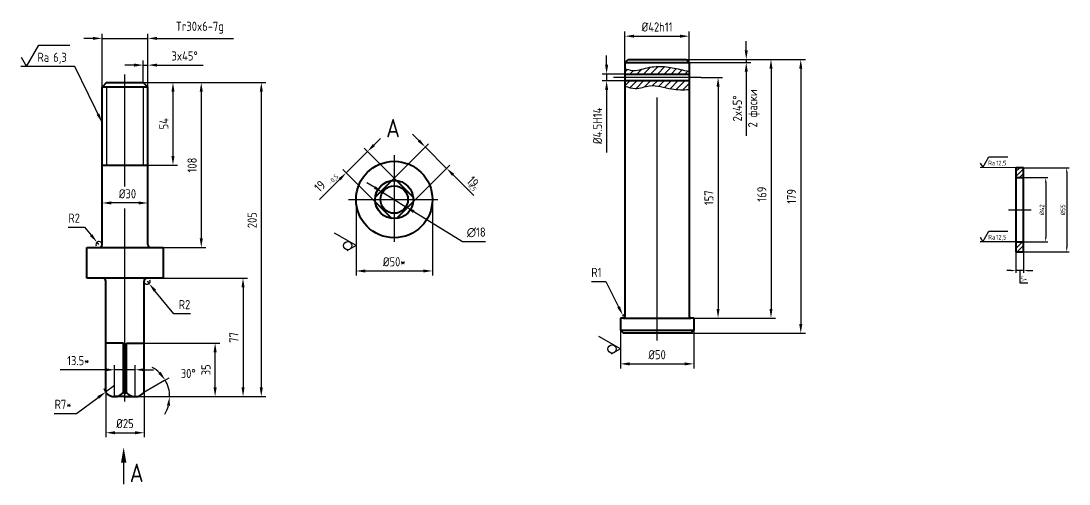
# Model space of a CAD drawing. Header units: millimetres. Extents: x 7762 to 33329, y -3692 to 24298.
# Drawn here: x 10739 to 11425, y -3609 to -3306 of the extents above; entities that cross this region are included whole.
import ezdxf
from ezdxf.enums import TextEntityAlignment as Align

# ---------------------------------------------------------------- set-up
doc = ezdxf.new("R2010")
doc.units = ezdxf.units.MM
doc.linetypes.add('CENTER', pattern=[50.8, 31.75, -6.35, 6.35, -6.35])
for name, color, linetype in [('Bord', 1, 'Continuous'), ('Cen', 5, 'CENTER'), ('Dim', 7, 'Continuous'), ('Hatch', 250, 'Continuous'), ('Text', 3, 'Continuous'), ('Textb', 6, 'Continuous')]:
    doc.layers.add(name, color=color, linetype=linetype)
doc.layers.add('Cont', color=6, linetype='Continuous', lineweight=40)
doc.styles.add('Style1', font='romans.shx', dxfattribs={"width": 0.8})
doc.dimstyles.new('LIN', dxfattribs={"dimtxt": 3, "dimasz": 3, "dimexe": 1.5, "dimexo": 0, "dimgap": 1, "dimtad": 1, "dimtoh": 1, "dimdec": 0, "dimzin": 12, "dimdsep": 46, "dimtxsty": 'Style1', "dimcen": 0, "dimclrt": 3, "dimadec": 0, "dimazin": 0, "dimtfac": 1, "dimtdec": 0, "dimtmove": 1, "dimatfit": 3, "dimfxl": 1, "dimtolj": 1, "dimtzin": 12, "dimarcsym": 0})
doc.dimstyles.new('LIN_2', dxfattribs={"dimscale": 2, "dimtxt": 3, "dimasz": 3, "dimexe": 1.5, "dimexo": 0, "dimgap": 1.5, "dimtad": 1, "dimzin": 13, "dimdsep": 46, "dimtxsty": 'Style1', "dimcen": 0, "dimclrt": 3, "dimadec": 0, "dimazin": 0, "dimtfac": 1, "dimtmove": 0, "dimatfit": 0, "dimfxl": 1, "dimtolj": 1, "dimtzin": 13, "dimarcsym": 0})
doc.dimstyles.new('Rad_2', dxfattribs={"dimscale": 2, "dimtxt": 3, "dimasz": 3, "dimexe": 1.25, "dimexo": 0, "dimgap": 1.5, "dimtad": 1, "dimtoh": 1, "dimtxsty": 'Style1', "dimcen": 2.5, "dimclrt": 3, "dimadec": 0, "dimazin": 0, "dimtfac": 1, "dimtmove": 0, "dimatfit": 3, "dimfxl": 1, "dimarcsym": 0})
pattern_1 = [(45, (9944.528, -3726.2457), (-2.245064, 2.245064), [])]

# ---------------------------------------------------------------- blocks, each defined once
blk = doc.blocks.new('razrez17')
at = {"layer": 'Text'}
blk.add_lwpolyline([(0, 0, 0, 1.76, 0), (0, -5, 1.76, 1.76, 0)], format="xyseb", dxfattribs=at)
blk.add_lwpolyline([(0, -12), (0, -5)], dxfattribs=at)
at = {"layer": 'Textb', "style": 'Style1', "width": 0.8}
blk.add_attdef('A', (2, -11.34), '', height=6, dxfattribs=at)
blk = doc.blocks.new('ZNAK19')
at = {"layer": 'Text', "style": 'Style1', "width": 0.8}
blk.add_attdef('1', (4.28, -0.84), '', height=3, dxfattribs=at)
at = {"layer": 'Textb', "style": 'Style1', "width": 0.8}
blk.add_attdef('А', text='', height=6, dxfattribs=at).set_placement((4.2, 0.54), align=Align.RIGHT)
blk = doc.blocks.new('sherISO_09')
at = {"layer": 'Text'}
for q in [(4.04, 7), (-1.73, 3)]:
    blk.add_line((0, 0), q, dxfattribs=at)
blk.add_circle((0, 2.71), 1.35, dxfattribs=at)
blk = doc.blocks.new('*D217')
at = {"layer": 'Defpoints', "color": 0, "transparency": 16777216}
for p in [(11004.03, -3388.95), (10982.13, -3410.84), (10996.05, -3424.76)]:
    blk.add_point(p, dxfattribs=at)
at = {"layer": 'Dim', "color": 0, "lineweight": -2, "transparency": 16777216}
for p, q in [((10999.79, -3384.71), (10995.54, -3380.46)), ((10982.13, -3410.84), (11006.15, -3386.83)), ((11004.03, -3388.95), (11017.94, -3402.86)), ((10996.05, -3424.76), (11020.06, -3400.74)), ((11022.19, -3407.11), (11035.52, -3420.44))]:
    blk.add_line(p, q, dxfattribs=at)
at = {"layer": 'Dim', "color": 0, "transparency": 16777216}
for points in [[(11000.49, -3384), (10999.08, -3385.41), (11004.03, -3388.95)], [(11022.89, -3406.4), (11021.48, -3407.81), (11017.94, -3402.86)]]:
    blk.add_solid(points, dxfattribs=at)
at = {"layer": 'Dim', "color": 3, "transparency": 16777216, "insert": (11035.22, -3411.65), "char_height": 6, "attachment_point": 5, "rotation": 315, "style": 'Style1'}
blk.add_mtext('\\A1;19', dxfattribs=at)
blk = doc.blocks.new('*D218')
at = {"layer": 'Defpoints', "color": 0, "transparency": 16777216}
for p in [(10952.22, -3405.74), (10985.15, -3410.84), (10971.23, -3424.76)]:
    blk.add_point(p, dxfattribs=at)
at = {"layer": 'Dim', "color": 0, "lineweight": -2, "transparency": 16777216}
for p, q in [((10970.37, -3387.59), (10974.62, -3383.34)), ((10966.13, -3391.83), (10952.22, -3405.74)), ((10985.15, -3410.84), (10964.01, -3389.71)), ((10971.23, -3424.76), (10950.1, -3403.62)), ((10947.97, -3409.99), (10934.64, -3423.32))]:
    blk.add_line(p, q, dxfattribs=at)
at = {"layer": 'Dim', "color": 0, "transparency": 16777216}
for points in [[(10969.67, -3386.88), (10971.08, -3388.29), (10966.13, -3391.83)], [(10947.27, -3409.28), (10948.68, -3410.69), (10952.22, -3405.74)]]:
    blk.add_solid(points, dxfattribs=at)
at = {"layer": 'Dim', "color": 3, "transparency": 16777216, "insert": (10934.94, -3414.53), "char_height": 6, "attachment_point": 5, "rotation": 45, "style": 'Style1'}
blk.add_mtext('\\A1;19', dxfattribs=at)
blk = doc.blocks.new('*D219')
at = {"layer": 'Defpoints', "color": 0, "transparency": 16777216}
for p in [(10958.64, -3423.25), (11008.64, -3423.25), (11008.64, -3469.97)]:
    blk.add_point(p, dxfattribs=at)
at = {"layer": 'Dim', "color": 0, "lineweight": -2, "transparency": 16777216}
for p, q in [((10958.64, -3423.25), (10958.64, -3472.97)), ((11008.64, -3423.25), (11008.64, -3472.97)), ((10964.64, -3469.97), (11002.64, -3469.97))]:
    blk.add_line(p, q, dxfattribs=at)
at = {"layer": 'Dim', "color": 0, "transparency": 16777216}
for points in [[(10964.64, -3468.97), (10964.64, -3470.97), (10958.64, -3469.97)], [(11002.64, -3468.97), (11002.64, -3470.97), (11008.64, -3469.97)]]:
    blk.add_solid(points, dxfattribs=at)
at = {"layer": 'Dim', "color": 3, "transparency": 16777216, "insert": (10983.64, -3463.97), "char_height": 6, "attachment_point": 5, "style": 'Style1'}
blk.add_mtext('\\A1;%%C50*', dxfattribs=at)
blk = doc.blocks.new('*D220')
at = {"layer": 'Defpoints', "color": 0, "transparency": 16777216}
for p in [(10975.98, -3418.53), (10991.3, -3427.98)]:
    blk.add_point(p, dxfattribs=at)
at = {"layer": 'Dim', "color": 0, "lineweight": -2, "transparency": 16777216}
for p, q in [((10970.87, -3415.38), (10965.77, -3412.23)), ((10975.98, -3418.53), (10991.3, -3427.98)), ((10996.41, -3431.12), (11028.23, -3450.75)), ((11028.23, -3450.75), (11043.35, -3450.75))]:
    blk.add_line(p, q, dxfattribs=at)
at = {"layer": 'Dim', "color": 0, "transparency": 16777216}
for points in [[(10971.4, -3414.53), (10970.35, -3416.23), (10975.98, -3418.53)], [(10996.93, -3430.27), (10995.88, -3431.98), (10991.3, -3427.98)]]:
    blk.add_solid(points, dxfattribs=at)
at = {"layer": 'Dim', "color": 3, "transparency": 16777216, "insert": (11037.29, -3444.75), "char_height": 6, "attachment_point": 5, "style": 'Style1'}
blk.add_mtext('∅18', dxfattribs=at)
blk = doc.blocks.new('*D203')
at = {"layer": 'Defpoints', "color": 0, "transparency": 16777216}
for p in [(10819.46, -3335.34), (10819.46, -3346.7), (10822.46, -3349.86)]:
    blk.add_point(p, dxfattribs=at)
at = {"layer": 'Dim', "color": 0, "lineweight": -2, "transparency": 16777216}
for p, q in [((10819.46, -3346.7), (10819.46, -3332.34)), ((10822.46, -3349.86), (10822.46, -3332.34)), ((10813.46, -3335.34), (10807.46, -3335.34)), ((10819.46, -3335.34), (10822.46, -3335.34)), ((10828.46, -3335.34), (10858.52, -3335.34))]:
    blk.add_line(p, q, dxfattribs=at)
at = {"layer": 'Dim', "color": 0, "transparency": 16777216}
for points in [[(10813.46, -3334.34), (10813.46, -3336.34), (10819.46, -3335.34)], [(10828.46, -3334.34), (10828.46, -3336.34), (10822.46, -3335.34)]]:
    blk.add_solid(points, dxfattribs=at)
at = {"layer": 'Dim', "color": 3, "transparency": 16777216, "insert": (10846.49, -3329.34), "char_height": 6, "attachment_point": 5, "style": 'Style1'}
blk.add_mtext('\\A1;3x45%%D', dxfattribs=at)
blk = doc.blocks.new('*D204')
at = {"layer": 'Defpoints', "color": 0, "transparency": 16777216}
for p in [(10822.46, -3317.86), (10792.46, -3349.86), (10822.46, -3349.86)]:
    blk.add_point(p, dxfattribs=at)
at = {"layer": 'Dim', "color": 0, "lineweight": -2, "transparency": 16777216}
for p, q in [((10786.46, -3317.86), (10780.46, -3317.86)), ((10792.46, -3349.86), (10792.46, -3314.86)), ((10792.46, -3317.86), (10822.46, -3317.86)), ((10822.46, -3349.86), (10822.46, -3314.86)), ((10828.46, -3317.86), (10878.41, -3317.86))]:
    blk.add_line(p, q, dxfattribs=at)
at = {"layer": 'Dim', "color": 0, "transparency": 16777216}
for points in [[(10786.46, -3316.86), (10786.46, -3318.86), (10792.46, -3317.86)], [(10828.46, -3316.86), (10828.46, -3318.86), (10822.46, -3317.86)]]:
    blk.add_solid(points, dxfattribs=at)
at = {"layer": 'Dim', "color": 3, "transparency": 16777216, "insert": (10856.44, -3310.86), "char_height": 6, "attachment_point": 5, "style": 'Style1'}
blk.add_mtext('\\A1;Tr30x6-7g', dxfattribs=at)
blk = doc.blocks.new('sherISO_03')
at = {"layer": 'Text'}
blk.add_line((4.04, 7), (14.12, 7), dxfattribs=at)
blk.add_lwpolyline([(-1.73, 3), (0, 0), (4.04, 7)], dxfattribs=at)
at = {"layer": 'Text', "style": 'Style1', "width": 0.8}
blk.add_text('Ra', height=3, dxfattribs=at).set_placement((3.58, 1.5))
blk.add_attdef('6,3', (8.73, 1.5), '', height=3, dxfattribs=at)
blk = doc.blocks.new('*D205')
at = {"layer": 'Defpoints', "color": 0, "transparency": 16777216}
for p in [(10819.46, -3346.7), (10822.46, -3400.7), (10838.87, -3400.7)]:
    blk.add_point(p, dxfattribs=at)
at = {"layer": 'Dim', "color": 0, "lineweight": -2, "transparency": 16777216}
for p, q in [((10819.46, -3346.7), (10841.87, -3346.7)), ((10838.87, -3352.7), (10838.87, -3394.7)), ((10822.46, -3400.7), (10841.87, -3400.7))]:
    blk.add_line(p, q, dxfattribs=at)
at = {"layer": 'Dim', "color": 0, "transparency": 16777216}
for points in [[(10837.87, -3352.7), (10839.87, -3352.7), (10838.87, -3346.7)], [(10837.87, -3394.7), (10839.87, -3394.7), (10838.87, -3400.7)]]:
    blk.add_solid(points, dxfattribs=at)
at = {"layer": 'Dim', "color": 3, "transparency": 16777216, "insert": (10832.87, -3373.7), "char_height": 6, "attachment_point": 5, "rotation": 90, "style": 'Style1'}
blk.add_mtext('\\A1;54', dxfattribs=at)
blk = doc.blocks.new('*D206')
at = {"layer": 'Defpoints', "color": 0, "transparency": 16777216}
for p in [(10819.46, -3346.7), (10832.46, -3454.7), (10857.38, -3454.7)]:
    blk.add_point(p, dxfattribs=at)
at = {"layer": 'Dim', "color": 0, "lineweight": -2, "transparency": 16777216}
for p, q in [((10819.46, -3346.7), (10860.38, -3346.7)), ((10857.38, -3352.7), (10857.38, -3448.7)), ((10832.46, -3454.7), (10860.38, -3454.7))]:
    blk.add_line(p, q, dxfattribs=at)
at = {"layer": 'Dim', "color": 0, "transparency": 16777216}
for points in [[(10856.38, -3352.7), (10858.38, -3352.7), (10857.38, -3346.7)], [(10856.38, -3448.7), (10858.38, -3448.7), (10857.38, -3454.7)]]:
    blk.add_solid(points, dxfattribs=at)
at = {"layer": 'Dim', "color": 3, "transparency": 16777216, "insert": (10851.38, -3400.7), "char_height": 6, "attachment_point": 5, "rotation": 90, "style": 'Style1'}
blk.add_mtext('\\A1;108', dxfattribs=at)
blk = doc.blocks.new('*D207')
at = {"layer": 'Defpoints', "color": 0, "transparency": 16777216}
for p in [(10819.47, -3346.7), (10807.46, -3552.14), (10896.65, -3552.14)]:
    blk.add_point(p, dxfattribs=at)
at = {"layer": 'Dim', "color": 0, "lineweight": -2, "transparency": 16777216}
for p, q in [((10819.47, -3346.7), (10899.65, -3346.7)), ((10896.65, -3352.7), (10896.65, -3546.14)), ((10807.46, -3552.14), (10899.65, -3552.14))]:
    blk.add_line(p, q, dxfattribs=at)
at = {"layer": 'Dim', "color": 0, "transparency": 16777216}
for points in [[(10895.65, -3352.7), (10897.65, -3352.7), (10896.65, -3346.7)], [(10895.65, -3546.14), (10897.65, -3546.14), (10896.65, -3552.14)]]:
    blk.add_solid(points, dxfattribs=at)
at = {"layer": 'Dim', "color": 3, "transparency": 16777216, "insert": (10890.65, -3436.72), "char_height": 6, "attachment_point": 5, "rotation": 90, "style": 'Style1'}
blk.add_mtext('\\A1;205', dxfattribs=at)
blk = doc.blocks.new('*D208')
at = {"layer": 'Defpoints', "color": 0, "transparency": 16777216}
for p in [(10819.96, -3517.14), (10866.44, -3517.14), (10807.46, -3552.14)]:
    blk.add_point(p, dxfattribs=at)
at = {"layer": 'Dim', "color": 0, "lineweight": -2, "transparency": 16777216}
for p, q in [((10819.96, -3517.14), (10869.44, -3517.14)), ((10866.44, -3546.14), (10866.44, -3523.14)), ((10807.46, -3552.14), (10869.44, -3552.14))]:
    blk.add_line(p, q, dxfattribs=at)
at = {"layer": 'Dim', "color": 0, "transparency": 16777216}
for points in [[(10865.44, -3523.14), (10867.44, -3523.14), (10866.44, -3517.14)], [(10865.44, -3546.14), (10867.44, -3546.14), (10866.44, -3552.14)]]:
    blk.add_solid(points, dxfattribs=at)
at = {"layer": 'Dim', "color": 3, "transparency": 16777216, "insert": (10860.44, -3534.64), "char_height": 6, "attachment_point": 5, "rotation": 90, "style": 'Style1'}
blk.add_mtext('\\A1;35', dxfattribs=at)
blk = doc.blocks.new('*D209')
at = {"layer": 'Defpoints', "color": 0, "transparency": 16777216}
for p in [(10832.46, -3474.7), (10807.46, -3552.14), (10884.71, -3552.14)]:
    blk.add_point(p, dxfattribs=at)
at = {"layer": 'Dim', "color": 0, "lineweight": -2, "transparency": 16777216}
for p, q in [((10832.46, -3474.7), (10887.71, -3474.7)), ((10884.71, -3480.7), (10884.71, -3546.14)), ((10807.46, -3552.14), (10887.71, -3552.14))]:
    blk.add_line(p, q, dxfattribs=at)
at = {"layer": 'Dim', "color": 0, "transparency": 16777216}
for points in [[(10883.71, -3480.7), (10885.71, -3480.7), (10884.71, -3474.7)], [(10883.71, -3546.14), (10885.71, -3546.14), (10884.71, -3552.14)]]:
    blk.add_solid(points, dxfattribs=at)
at = {"layer": 'Dim', "color": 3, "transparency": 16777216, "insert": (10878.71, -3513.42), "char_height": 6, "attachment_point": 5, "rotation": 90, "style": 'Style1'}
blk.add_mtext('\\A1;77', dxfattribs=at)
blk = doc.blocks.new('*D210')
at = {"layer": 'Defpoints', "color": 0, "transparency": 16777216}
for p in [(10794.96, -3549.37), (10819.96, -3549.37), (10819.96, -3575.76)]:
    blk.add_point(p, dxfattribs=at)
at = {"layer": 'Dim', "color": 0, "lineweight": -2, "transparency": 16777216}
for p, q in [((10794.96, -3549.37), (10794.96, -3578.76)), ((10819.96, -3549.37), (10819.96, -3578.76)), ((10800.96, -3575.76), (10813.96, -3575.76))]:
    blk.add_line(p, q, dxfattribs=at)
at = {"layer": 'Dim', "color": 0, "transparency": 16777216}
for points in [[(10800.96, -3574.76), (10800.96, -3576.76), (10794.96, -3575.76)], [(10813.96, -3574.76), (10813.96, -3576.76), (10819.96, -3575.76)]]:
    blk.add_solid(points, dxfattribs=at)
at = {"layer": 'Dim', "color": 3, "transparency": 16777216, "insert": (10807.46, -3569.76), "char_height": 6, "attachment_point": 5, "style": 'Style1'}
blk.add_mtext('\\A1;%%C25', dxfattribs=at)
blk = doc.blocks.new('*D211')
at = {"layer": 'Defpoints', "color": 0, "transparency": 16777216}
for p in [(10814.21, -3534.57), (10800.71, -3552.14), (10814.21, -3552.14)]:
    blk.add_point(p, dxfattribs=at)
at = {"layer": 'Dim', "color": 0, "lineweight": -2, "transparency": 16777216}
for p, q in [((10800.71, -3552.14), (10800.71, -3531.57)), ((10814.21, -3552.14), (10814.21, -3531.57)), ((10794.71, -3534.57), (10765.11, -3534.57)), ((10814.21, -3534.57), (10800.71, -3534.57)), ((10820.21, -3534.57), (10826.21, -3534.57))]:
    blk.add_line(p, q, dxfattribs=at)
at = {"layer": 'Dim', "color": 0, "transparency": 16777216}
for points in [[(10794.71, -3533.57), (10794.71, -3535.57), (10800.71, -3534.57)], [(10820.21, -3533.57), (10820.21, -3535.57), (10814.21, -3534.57)]]:
    blk.add_solid(points, dxfattribs=at)
at = {"layer": 'Dim', "color": 3, "transparency": 16777216, "insert": (10776.91, -3528.57), "char_height": 6, "attachment_point": 5, "style": 'Style1'}
blk.add_mtext('\\A1;13.5*', dxfattribs=at)
blk = doc.blocks.new('*D212')
at = {"layer": 'Defpoints', "color": 0, "transparency": 16777216}
for p in [(10792.46, -3424.14), (10792.46, -3425.49), (10822.46, -3424.14)]:
    blk.add_point(p, dxfattribs=at)
at = {"layer": 'Dim', "color": 0, "lineweight": -2, "transparency": 16777216}
for p, q in [((10792.46, -3424.14), (10792.46, -3428.49)), ((10816.46, -3425.49), (10798.46, -3425.49)), ((10822.46, -3424.14), (10822.46, -3428.49))]:
    blk.add_line(p, q, dxfattribs=at)
at = {"layer": 'Dim', "color": 0, "transparency": 16777216}
for points in [[(10798.46, -3424.49), (10798.46, -3426.49), (10792.46, -3425.49)], [(10816.46, -3424.49), (10816.46, -3426.49), (10822.46, -3425.49)]]:
    blk.add_solid(points, dxfattribs=at)
at = {"layer": 'Dim', "color": 3, "transparency": 16777216, "insert": (10809.1, -3419.49), "char_height": 6, "attachment_point": 5, "style": 'Style1'}
blk.add_mtext('\\A1;%%C30', dxfattribs=at)
blk = doc.blocks.new('*D213')
at = {"layer": 'Defpoints', "color": 0, "transparency": 16777216}
for p in [(10833.26, -3541.64), (10800.63, -3552.14), (10807.38, -3552.14), (10819.88, -3549.37), (10836.37, -3548.39)]:
    blk.add_point(p, dxfattribs=at)
at = {"layer": 'Dim', "color": 0, "lineweight": -2, "transparency": 16777216}
for p, q in [((10833.26, -3541.64), (10836.4, -3539.83)), ((10834.7, -3552.14), (10839.7, -3552.14))]:
    blk.add_line(p, q, dxfattribs=at)
for start, end in [(45.94402, 61.88803), (360, 30), (328.11197, 344.05598)]:
    blk.add_arc((10815.07, -3552.14), 21.63, start, end, dxfattribs=at)
at = {"layer": 'Dim', "color": 0, "transparency": 16777216}
for points in [[(10830.9, -3535.98), (10829.32, -3537.21), (10833.8, -3541.33)], [(10834.88, -3557.95), (10836.86, -3558.22), (10836.7, -3552.14)]]:
    blk.add_solid(points, dxfattribs=at)
at = {"layer": 'Dim', "color": 3, "transparency": 16777216, "insert": (10848.88, -3537), "char_height": 6, "attachment_point": 5, "style": 'Style1'}
blk.add_mtext('\\A1;30°', dxfattribs=at)
blk = doc.blocks.new('*D214')
at = {"layer": 'Defpoints', "color": 0, "transparency": 16777216}
for p in [(10821.96, -3476.7), (10823.24, -3478.24)]:
    blk.add_point(p, dxfattribs=at)
at = {"layer": 'Dim', "color": 0, "lineweight": -2, "transparency": 16777216}
for p, q in [((10821.96, -3476.7), (10823.24, -3478.24)), ((10839.5, -3497.95), (10827.06, -3482.87)), ((10850.27, -3497.95), (10839.5, -3497.95))]:
    blk.add_line(p, q, dxfattribs=at)
blk.add_arc((10821.96, -3476.7), 2, 180, 21.14847, dxfattribs=at)
at = {"layer": 'Dim', "color": 0, "transparency": 16777216}
blk.add_solid([(10827.83, -3482.23), (10826.28, -3483.5), (10823.24, -3478.24)], dxfattribs=at)
at = {"layer": 'Dim', "color": 3, "transparency": 16777216, "insert": (10846.39, -3491.95), "char_height": 6, "attachment_point": 5, "style": 'Style1'}
blk.add_mtext('R2', dxfattribs=at)
blk = doc.blocks.new('*D215')
at = {"layer": 'Defpoints', "color": 0, "transparency": 16777216}
for p in [(10789.18, -3451.16), (10790.46, -3452.7)]:
    blk.add_point(p, dxfattribs=at)
at = {"layer": 'Dim', "color": 0, "lineweight": -2, "transparency": 16777216}
for p, q in [((10770.3, -3441.42), (10781.07, -3441.42)), ((10781.07, -3441.42), (10785.35, -3446.55)), ((10790.46, -3452.7), (10789.18, -3451.16))]:
    blk.add_line(p, q, dxfattribs=at)
blk.add_arc((10790.46, -3452.7), 2, 0, 201.40042, dxfattribs=at)
at = {"layer": 'Dim', "color": 0, "transparency": 16777216}
blk.add_solid([(10786.11, -3445.91), (10784.58, -3447.19), (10789.18, -3451.16)], dxfattribs=at)
at = {"layer": 'Dim', "color": 3, "transparency": 16777216, "insert": (10774.19, -3435.42), "char_height": 6, "attachment_point": 5, "style": 'Style1'}
blk.add_mtext('R2', dxfattribs=at)
blk = doc.blocks.new('*D216')
at = {"layer": 'Defpoints', "color": 0, "transparency": 16777216}
for p in [(10800.71, -3544.8), (10794.79, -3549.14)]:
    blk.add_point(p, dxfattribs=at)
at = {"layer": 'Dim', "color": 0, "lineweight": -2, "transparency": 16777216}
for p, q in [((10800.71, -3544.8), (10794.79, -3549.14)), ((10775.65, -3563.15), (10789.95, -3552.68)), ((10761.22, -3563.15), (10775.65, -3563.15))]:
    blk.add_line(p, q, dxfattribs=at)
blk.add_arc((10800.71, -3544.8), 7.34, 196.69649, 218.44951, dxfattribs=at)
at = {"layer": 'Dim', "color": 0, "transparency": 16777216}
blk.add_solid([(10789.36, -3551.87), (10790.54, -3553.49), (10794.79, -3549.14)], dxfattribs=at)
at = {"layer": 'Dim', "color": 3, "transparency": 16777216, "insert": (10766.93, -3557.15), "char_height": 6, "attachment_point": 5, "style": 'Style1'}
blk.add_mtext('R7*', dxfattribs=at)
blk = doc.blocks.new('*D224')
at = {"layer": 'Defpoints', "color": 0, "transparency": 16777216}
for p in [(11176.61, -3316.41), (11134.61, -3333.65), (11176.61, -3333.65)]:
    blk.add_point(p, dxfattribs=at)
at = {"layer": 'Dim', "color": 0, "lineweight": -2, "transparency": 16777216}
for p, q in [((11134.61, -3333.65), (11134.61, -3313.41)), ((11140.61, -3316.41), (11170.61, -3316.41)), ((11176.61, -3333.65), (11176.61, -3313.41))]:
    blk.add_line(p, q, dxfattribs=at)
at = {"layer": 'Dim', "color": 0, "transparency": 16777216}
for points in [[(11140.61, -3315.41), (11140.61, -3317.41), (11134.61, -3316.41)], [(11170.61, -3315.41), (11170.61, -3317.41), (11176.61, -3316.41)]]:
    blk.add_solid(points, dxfattribs=at)
at = {"layer": 'Dim', "color": 3, "transparency": 16777216, "insert": (11155.61, -3310.41), "char_height": 6, "attachment_point": 5, "style": 'Style1'}
blk.add_mtext('\\A1;%%C42h11', dxfattribs=at)
blk = doc.blocks.new('*D225')
at = {"layer": 'Defpoints', "color": 0, "transparency": 16777216}
for p in [(11174.61, -3331.65), (11176.61, -3333.65), (11213.97, -3333.65)]:
    blk.add_point(p, dxfattribs=at)
at = {"layer": 'Dim', "color": 0, "lineweight": -2, "transparency": 16777216}
for p, q in [((11213.97, -3325.65), (11213.97, -3319.65)), ((11174.61, -3331.65), (11216.97, -3331.65)), ((11213.97, -3331.65), (11213.97, -3333.65)), ((11176.61, -3333.65), (11216.97, -3333.65)), ((11213.97, -3339.65), (11213.97, -3381.59))]:
    blk.add_line(p, q, dxfattribs=at)
at = {"layer": 'Dim', "color": 0, "transparency": 16777216}
for points in [[(11212.97, -3325.65), (11214.97, -3325.65), (11213.97, -3331.65)], [(11212.97, -3339.65), (11214.97, -3339.65), (11213.97, -3333.65)]]:
    blk.add_solid(points, dxfattribs=at)
at = {"layer": 'Dim', "color": 3, "transparency": 16777216, "insert": (11213.97, -3363.62), "char_height": 6, "attachment_point": 5, "rotation": 90, "style": 'Style1'}
blk.add_mtext('\\A1;2x45%%D\\P2 фаски', dxfattribs=at)
blk = doc.blocks.new('*D226')
at = {"layer": 'Defpoints', "color": 0, "transparency": 16777216}
for p in [(11174.61, -3331.65), (11179.61, -3500.73), (11230.16, -3500.73)]:
    blk.add_point(p, dxfattribs=at)
at = {"layer": 'Dim', "color": 0, "lineweight": -2, "transparency": 16777216}
for p, q in [((11174.61, -3331.65), (11233.16, -3331.65)), ((11230.16, -3337.65), (11230.16, -3494.73)), ((11179.61, -3500.73), (11233.16, -3500.73))]:
    blk.add_line(p, q, dxfattribs=at)
at = {"layer": 'Dim', "color": 0, "transparency": 16777216}
for points in [[(11229.16, -3337.65), (11231.16, -3337.65), (11230.16, -3331.65)], [(11229.16, -3494.73), (11231.16, -3494.73), (11230.16, -3500.73)]]:
    blk.add_solid(points, dxfattribs=at)
at = {"layer": 'Dim', "color": 3, "transparency": 16777216, "insert": (11224.16, -3419.69), "char_height": 6, "attachment_point": 5, "rotation": 90, "style": 'Style1'}
blk.add_mtext('\\A1;169', dxfattribs=at)
blk = doc.blocks.new('*D227')
at = {"layer": 'Defpoints', "color": 0, "transparency": 16777216}
for p in [(11174.61, -3331.65), (11177.61, -3510.73), (11249.64, -3510.73)]:
    blk.add_point(p, dxfattribs=at)
at = {"layer": 'Dim', "color": 0, "lineweight": -2, "transparency": 16777216}
for p, q in [((11174.61, -3331.65), (11252.64, -3331.65)), ((11249.64, -3337.65), (11249.64, -3504.73)), ((11177.61, -3510.73), (11252.64, -3510.73))]:
    blk.add_line(p, q, dxfattribs=at)
at = {"layer": 'Dim', "color": 0, "transparency": 16777216}
for points in [[(11248.64, -3337.65), (11250.64, -3337.65), (11249.64, -3331.65)], [(11248.64, -3504.73), (11250.64, -3504.73), (11249.64, -3510.73)]]:
    blk.add_solid(points, dxfattribs=at)
at = {"layer": 'Dim', "color": 3, "transparency": 16777216, "insert": (11243.64, -3421.19), "char_height": 6, "attachment_point": 5, "rotation": 90, "style": 'Style1'}
blk.add_mtext('\\A1;179', dxfattribs=at)
blk = doc.blocks.new('*D228')
at = {"layer": 'Defpoints', "color": 0, "transparency": 16777216}
for p in [(11122.61, -3345.65), (11134.61, -3341.15), (11134.61, -3345.65)]:
    blk.add_point(p, dxfattribs=at)
at = {"layer": 'Dim', "color": 0, "lineweight": -2, "transparency": 16777216}
for p, q in [((11122.61, -3335.15), (11122.61, -3329.15)), ((11134.61, -3341.15), (11119.61, -3341.15)), ((11134.61, -3345.65), (11119.61, -3345.65)), ((11122.61, -3341.15), (11122.61, -3345.65)), ((11122.61, -3351.65), (11122.61, -3392.45))]:
    blk.add_line(p, q, dxfattribs=at)
at = {"layer": 'Dim', "color": 0, "transparency": 16777216}
for points in [[(11121.61, -3335.15), (11123.61, -3335.15), (11122.61, -3341.15)], [(11121.61, -3351.65), (11123.61, -3351.65), (11122.61, -3345.65)]]:
    blk.add_solid(points, dxfattribs=at)
at = {"layer": 'Dim', "color": 3, "transparency": 16777216, "insert": (11116.61, -3375.05), "char_height": 6, "attachment_point": 5, "rotation": 90, "style": 'Style1'}
blk.add_mtext('\\A1;%%C4.5H14', dxfattribs=at)
blk = doc.blocks.new('*D229')
at = {"layer": 'Defpoints', "color": 0, "transparency": 16777216}
for p in [(11184.53, -3343.4), (11179.61, -3500.73), (11195.53, -3500.73)]:
    blk.add_point(p, dxfattribs=at)
at = {"layer": 'Dim', "color": 0, "lineweight": -2, "transparency": 16777216}
for p, q in [((11184.53, -3343.4), (11198.53, -3343.4)), ((11195.53, -3349.4), (11195.53, -3494.73)), ((11179.61, -3500.73), (11198.53, -3500.73))]:
    blk.add_line(p, q, dxfattribs=at)
at = {"layer": 'Dim', "color": 0, "transparency": 16777216}
for points in [[(11194.53, -3349.4), (11196.53, -3349.4), (11195.53, -3343.4)], [(11194.53, -3494.73), (11196.53, -3494.73), (11195.53, -3500.73)]]:
    blk.add_solid(points, dxfattribs=at)
at = {"layer": 'Dim', "color": 3, "transparency": 16777216, "insert": (11189.53, -3422.07), "char_height": 6, "attachment_point": 5, "rotation": 90, "style": 'Style1'}
blk.add_mtext('\\A1;157', dxfattribs=at)
blk = doc.blocks.new('*D230')
at = {"layer": 'Defpoints', "color": 0, "transparency": 16777216}
for p in [(11131.61, -3508.73), (11179.61, -3508.73), (11179.61, -3530.73)]:
    blk.add_point(p, dxfattribs=at)
at = {"layer": 'Dim', "color": 0, "lineweight": -2, "transparency": 16777216}
for p, q in [((11131.61, -3508.73), (11131.61, -3533.73)), ((11179.61, -3508.73), (11179.61, -3533.73)), ((11137.61, -3530.73), (11173.61, -3530.73))]:
    blk.add_line(p, q, dxfattribs=at)
at = {"layer": 'Dim', "color": 0, "transparency": 16777216}
for points in [[(11137.61, -3529.73), (11137.61, -3531.73), (11131.61, -3530.73)], [(11173.61, -3529.73), (11173.61, -3531.73), (11179.61, -3530.73)]]:
    blk.add_solid(points, dxfattribs=at)
at = {"layer": 'Dim', "color": 3, "transparency": 16777216, "insert": (11155.61, -3524.73), "char_height": 6, "attachment_point": 5, "style": 'Style1'}
blk.add_mtext('\\A1;%%C50', dxfattribs=at)
blk = doc.blocks.new('*D231')
at = {"layer": 'Defpoints', "color": 0, "transparency": 16777216}
for p in [(11133.16, -3498.84), (11133.61, -3499.73)]:
    blk.add_point(p, dxfattribs=at)
at = {"layer": 'Dim', "color": 0, "lineweight": -2, "transparency": 16777216}
for p, q in [((11112.71, -3476.93), (11122.11, -3476.93)), ((11122.11, -3476.93), (11130.46, -3493.48)), ((11133.61, -3499.73), (11133.16, -3498.84))]:
    blk.add_line(p, q, dxfattribs=at)
blk.add_arc((11133.61, -3499.73), 1, 0, 116.77154, dxfattribs=at)
at = {"layer": 'Dim', "color": 0, "transparency": 16777216}
blk.add_solid([(11131.35, -3493.03), (11129.57, -3493.93), (11133.16, -3498.84)], dxfattribs=at)
at = {"layer": 'Dim', "color": 3, "transparency": 16777216, "insert": (11115.91, -3470.93), "char_height": 6, "attachment_point": 5, "style": 'Style1'}
blk.add_mtext('R1', dxfattribs=at)
blk = doc.blocks.new('*D233')
at = {"layer": 'Defpoints', "color": 0, "transparency": 16777216}
for p in [(11395.37, -3408.91), (11395.37, -3450.91), (11409.9, -3450.91)]:
    blk.add_point(p, dxfattribs=at)
at = {"layer": 'Dim', "color": 0, "lineweight": -2, "transparency": 16777216}
for p, q in [((11395.37, -3408.91), (11411.4, -3408.91)), ((11409.9, -3411.91), (11409.9, -3447.91)), ((11395.37, -3450.91), (11411.4, -3450.91))]:
    blk.add_line(p, q, dxfattribs=at)
at = {"layer": 'Dim', "color": 0, "transparency": 16777216}
for points in [[(11409.4, -3411.91), (11410.4, -3411.91), (11409.9, -3408.91)], [(11409.4, -3447.91), (11410.4, -3447.91), (11409.9, -3450.91)]]:
    blk.add_solid(points, dxfattribs=at)
at = {"layer": 'Dim', "color": 3, "transparency": 16777216, "insert": (11407.4, -3429.91), "char_height": 3, "attachment_point": 5, "rotation": 90, "style": 'Style1'}
blk.add_mtext('\\A1;%%C42', dxfattribs=at)
blk = doc.blocks.new('*D234')
at = {"layer": 'Defpoints', "color": 0, "transparency": 16777216}
for p in [(11395.37, -3402.41), (11395.37, -3457.41), (11423.67, -3457.41)]:
    blk.add_point(p, dxfattribs=at)
at = {"layer": 'Dim', "color": 0, "lineweight": -2, "transparency": 16777216}
for p, q in [((11395.37, -3402.41), (11425.17, -3402.41)), ((11423.67, -3405.41), (11423.67, -3454.41)), ((11395.37, -3457.41), (11425.17, -3457.41))]:
    blk.add_line(p, q, dxfattribs=at)
at = {"layer": 'Dim', "color": 0, "transparency": 16777216}
for points in [[(11423.17, -3405.41), (11424.17, -3405.41), (11423.67, -3402.41)], [(11423.17, -3454.41), (11424.17, -3454.41), (11423.67, -3457.41)]]:
    blk.add_solid(points, dxfattribs=at)
at = {"layer": 'Dim', "color": 3, "transparency": 16777216, "insert": (11421.17, -3429.91), "char_height": 3, "attachment_point": 5, "rotation": 90, "style": 'Style1'}
blk.add_mtext('\\A1;%%C55', dxfattribs=at)
blk = doc.blocks.new('*D235')
at = {"layer": 'Defpoints', "color": 0, "transparency": 16777216}
for p in [(11390.37, -3457.41), (11395.37, -3457.41), (11390.37, -3469.7)]:
    blk.add_point(p, dxfattribs=at)
at = {"layer": 'Dim', "color": 0, "lineweight": -2, "transparency": 16777216}
for p, q in [((11390.37, -3457.41), (11390.37, -3471.2)), ((11395.37, -3457.41), (11395.37, -3471.2)), ((11387.37, -3469.7), (11384.37, -3469.7)), ((11395.37, -3469.7), (11390.37, -3469.7)), ((11395.37, -3469.7), (11390.37, -3469.7)), ((11392.87, -3469.7), (11392.87, -3477.7)), ((11398.37, -3469.7), (11401.37, -3469.7)), ((11392.87, -3477.7), (11398.29, -3477.7))]:
    blk.add_line(p, q, dxfattribs=at)
at = {"layer": 'Dim', "color": 0, "transparency": 16777216}
for points in [[(11387.37, -3469.2), (11387.37, -3470.2), (11390.37, -3469.7)], [(11398.37, -3469.2), (11398.37, -3470.2), (11395.37, -3469.7)]]:
    blk.add_solid(points, dxfattribs=at)
at = {"layer": 'Dim', "color": 3, "transparency": 16777216, "insert": (11395.58, -3475.2), "char_height": 3, "attachment_point": 5, "style": 'Style1'}
blk.add_mtext('\\A1;5*', dxfattribs=at)
blk = doc.blocks.new('sherISO_01')
at = {"layer": 'Text'}
blk.add_line((4.04, 7), (16.36, 7), dxfattribs=at)
blk.add_lwpolyline([(-1.73, 3), (0, 0), (4.04, 7)], dxfattribs=at)
at = {"layer": 'Text', "style": 'Style1', "width": 0.8}
blk.add_text('Ra', height=3, dxfattribs=at).set_placement((3.58, 1.5))
blk.add_attdef('12,5', (8.73, 1.5), '', height=3, dxfattribs=at)

msp = doc.modelspace()

# ---------------------------------------------------------------- hatches: boundary and pattern name
at = {"layer": 'Hatch'}
h = msp.add_hatch(dxfattribs=at)
h.set_pattern_fill('ANSI31', color=256)
h.set_pattern_definition(pattern_1)
edge = h.paths.add_edge_path()
edge.add_spline(control_points=[(11155.613, -3336.215), (11153.552, -3336.311), (11147.972, -3337.05), (11140.903, -3339.861), (11136.079, -3338.052), (11134.613, -3337.503)], knot_values=[0, 0, 0, 0, 6.1949998, 16.736746, 21.3394067, 21.3394067, 21.3394067, 21.3394067], degree=3, periodic=0)
edge.add_line((11134.613, -3337.503), (11134.613, -3341.152))
edge.add_line((11134.613, -3341.152), (11155.613, -3341.152))
edge.add_line((11155.613, -3341.152), (11155.613, -3336.215))
edge = h.paths.add_edge_path()
edge.add_spline(control_points=[(11176.613, -3339.497), (11174.64, -3339.028), (11169.286, -3337.755), (11162.28, -3336.247), (11157.214, -3336.141), (11155.613, -3336.215)], knot_values=[21.3394067, 21.3394067, 21.3394067, 21.3394067, 27.4296917, 37.8667372, 42.6753765, 42.6753765, 42.6753765, 42.6753765], degree=3, periodic=0)
edge.add_line((11155.613, -3336.215), (11155.613, -3341.152))
edge.add_line((11155.613, -3341.152), (11176.613, -3341.152))
edge.add_line((11176.613, -3341.152), (11176.613, -3339.497))
h = msp.add_hatch(dxfattribs=at)
h.set_pattern_fill('ANSI31', color=256)
h.set_pattern_definition(pattern_1)
edge = h.paths.add_edge_path()
edge.add_line((11155.613, -3345.652), (11134.613, -3345.652))
edge.add_line((11134.613, -3345.652), (11134.613, -3349.018))
edge.add_spline(control_points=[(11134.613, -3349.018), (11136.894, -3349.826), (11142.24, -3351.721), (11149.265, -3348.476), (11153.994, -3348.736), (11155.613, -3348.969)], knot_values=[0, 0, 0, 0, 7.045414, 16.5113646, 21.4297214, 21.4297214, 21.4297214, 21.4297214], degree=3, periodic=0)
edge.add_line((11155.613, -3348.969), (11155.613, -3345.652))
edge = h.paths.add_edge_path()
edge.add_line((11176.613, -3345.652), (11155.613, -3345.652))
edge.add_line((11155.613, -3345.652), (11155.613, -3348.969))
edge.add_spline(control_points=[(11155.613, -3348.969), (11158.767, -3349.423), (11165.731, -3351.628), (11172.771, -3351.445), (11176.613, -3351.345)], knot_values=[21.4297214, 21.4297214, 21.4297214, 21.4297214, 31.0093339, 42.5214697, 42.5214697, 42.5214697, 42.5214697], degree=3, periodic=0)
edge.add_line((11176.613, -3351.345), (11176.613, -3345.652))
h = msp.add_hatch(dxfattribs=at)
h.set_pattern_fill('ANSI31', color=256, scale=0.7, style=0)
h.set_pattern_definition([(45, (10246.4026, -4885.2095), (-1.5715448, 1.5715448), [])])
h.paths.add_polyline_path([(11390.365, -3408.905), (11395.365, -3408.909), (11395.365, -3402.409), (11390.365, -3402.409)])
h.paths.add_polyline_path([(11395.365, -3457.409), (11395.365, -3450.909), (11390.365, -3450.909), (11390.365, -3457.409)])

# ---------------------------------------------------------------- linework, layer by layer
at = {"layer": 'Bord'}
for p, q in [((10795.464, -3349.862), (10795.464, -3400.695)), ((10819.464, -3349.862), (10819.464, -3400.695))]:
    msp.add_line(p, q, dxfattribs=at)
for points, knots in [([(11134.613, -3337.503), (11136.079, -3338.052), (11140.903, -3339.861), (11149.565, -3336.417), (11160.246, -3335.809), (11169.286, -3337.755), (11174.64, -3339.028), (11176.613, -3339.497)], [0, 0, 0, 0, 4.6026608, 15.1444069, 26.1480461, 36.5850916, 42.6753765, 42.6753765, 42.6753765, 42.6753765]), ([(11134.613, -3349.018), (11136.894, -3349.826), (11142.24, -3351.721), (11152.406, -3347.026), (11164.089, -3351.671), (11172.771, -3351.445), (11176.613, -3351.345)], [0, 0, 0, 0, 7.045414, 16.5113646, 31.0093339, 42.5214697, 42.5214697, 42.5214697, 42.5214697])]:
    msp.add_open_spline(points, degree=3, knots=knots, dxfattribs=at)
at = {"layer": 'Cen', "ltscale": 5}
for p, q in [((11155.613, -3515.372), (11155.613, -3327.998)), ((10807.464, -3414.742), (10807.464, -3341.521)), ((11184.532, -3343.402), (11127.205, -3343.402)), ((10983.64, -3394.281), (10983.64, -3450.846)), ((10953.8, -3423.251), (11012.214, -3423.251)), ((10807.464, -3555.394), (10807.464, -3429.09))]:
    msp.add_line(p, q, dxfattribs=at)
at = {"layer": 'Cen', "ltscale": 4}
msp.add_line((11385.664, -3429.909), (11400.341, -3429.909), dxfattribs=at)
at = {"layer": 'Cont'}
for p, q in [((11134.613, -3333.652), (11136.613, -3331.652)), ((11136.613, -3331.652), (11174.613, -3331.652)), ((11176.613, -3333.652), (11174.613, -3331.652)), ((11134.613, -3333.652), (11176.613, -3333.652)), ((11134.613, -3333.652), (11134.613, -3371.733)), ((11176.613, -3333.652), (11176.613, -3371.733)), ((11134.613, -3341.152), (11176.613, -3341.152)), ((11176.613, -3345.652), (11134.613, -3345.652)), ((10795.464, -3346.695), (10792.464, -3349.784)), ((10792.464, -3452.695), (10792.464, -3349.784)), ((10822.464, -3349.862), (10792.464, -3349.862)), ((10795.464, -3346.695), (10819.464, -3346.695)), ((10819.464, -3346.695), (10822.464, -3349.862)), ((10822.464, -3452.695), (10822.464, -3349.862)), ((11134.613, -3371.733), (11134.613, -3479.733)), ((11176.613, -3371.733), (11176.613, -3434.733)), ((10792.464, -3400.695), (10822.464, -3400.695)), ((11390.365, -3402.409), (11390.365, -3457.409)), ((11395.365, -3402.409), (11390.365, -3402.409)), ((11395.365, -3457.409), (11395.365, -3402.409)), ((10982.135, -3410.842), (10971.231, -3421.746)), ((10996.049, -3421.746), (10985.145, -3410.842)), ((11390.365, -3408.905), (11395.365, -3408.909)), ((10971.231, -3424.756), (10982.135, -3435.66)), ((10985.145, -3435.66), (10996.049, -3424.756)), ((11176.613, -3434.733), (11176.613, -3499.733)), ((10782.464, -3454.695), (10790.464, -3454.695)), ((10782.464, -3474.695), (10782.464, -3454.695)), ((10790.464, -3454.695), (10824.464, -3454.695)), ((10824.464, -3454.695), (10832.464, -3454.695)), ((10832.464, -3454.695), (10832.464, -3474.695)), ((11390.365, -3450.909), (11395.365, -3450.909)), ((11390.365, -3457.409), (11395.365, -3457.409)), ((10821.964, -3474.695), (10782.464, -3474.695)), ((10794.964, -3494.902), (10794.964, -3476.695)), ((10819.964, -3494.989), (10819.964, -3476.695)), ((10832.464, -3474.695), (10821.964, -3474.695)), ((11134.613, -3479.733), (11134.613, -3499.733)), ((10794.964, -3549.366), (10794.964, -3494.902)), ((10819.964, -3549.366), (10819.964, -3494.989)), ((11133.613, -3500.733), (11131.613, -3500.733)), ((11131.613, -3500.733), (11131.613, -3508.733)), ((11133.613, -3500.733), (11177.613, -3500.733)), ((11179.613, -3500.733), (11177.613, -3500.733)), ((11179.613, -3500.733), (11179.613, -3508.733)), ((11131.613, -3508.733), (11179.613, -3508.733)), ((11131.613, -3508.733), (11133.613, -3510.733)), ((11177.613, -3510.733), (11133.613, -3510.733)), ((11179.613, -3508.733), (11177.613, -3510.733)), ((10806.464, -3517.143), (10794.964, -3517.143)), ((10806.464, -3549.366), (10806.464, -3517.143)), ((10808.464, -3517.143), (10819.964, -3517.143)), ((10808.464, -3549.366), (10808.464, -3517.143)), ((10807.464, -3552.143), (10800.714, -3552.143)), ((10807.464, -3552.143), (10814.214, -3552.143))]:
    msp.add_line(p, q, dxfattribs=at)
for radius in [25, 12.5, 9]:
    msp.add_circle((10983.64, -3423.251), radius, dxfattribs=at)
for centre, radius, start, end in [((10790.464, -3452.695), 2, 270, 0), ((10824.464, -3452.695), 2, 180, 270), ((10792.964, -3476.695), 2, 0, 90), ((10821.964, -3476.695), 2, 90, 180), ((11133.613, -3499.733), 1, 270, 0), ((11177.613, -3499.733), 1, 180, 270), ((10800.714, -3544.801), 7.342, 218.449508, 321.550492), ((10807.424, -3548.939), 1.05, 203.985327, 272.198705), ((10807.505, -3548.939), 1.05, 267.801295, 336.014673), ((10814.214, -3544.801), 7.342, 218.449508, 321.550492)]:
    msp.add_arc(centre, radius, start, end, dxfattribs=at)
at = {"layer": 'Dim'}
for p, q in [((10774.644, -3336.224), (10739.406, -3336.224)), ((11390.365, -3402.409), (11366.957, -3402.392)), ((11029.863, -3414.782), (11035.679, -3420.598)), ((11390.365, -3450.909), (11366.983, -3450.909)), ((10833.255, -3541.642), (10819.877, -3549.367))]:
    msp.add_line(p, q, dxfattribs=at)

# ---------------------------------------------------------------- block references
at = {"layer": 'Cont', "xscale": 2, "yscale": 2, "zscale": 2}
for name, p, values in [('sherISO_03', (10743.034, -3336.224), {'6,3': '6,3'}), ('razrez17', (10806.616, -3585.303), {'A': 'А'})]:
    msp.add_blockref(name, p, dxfattribs=at).add_auto_attribs(values)
at = {"layer": 'Cont'}
for p in [(11368.689, -3402.392), (11368.725, -3450.909)]:
    msp.add_blockref('sherISO_01', p, dxfattribs=at).add_auto_attribs({'12,5': '12,5'})
at = {"layer": 'Cont', "xscale": 2, "yscale": 2, "zscale": 2, "rotation": 90}
for p in [(10958.64, -3453.416), (11131.613, -3520.98)]:
    msp.add_blockref('sherISO_09', p, dxfattribs=at)
at = {"layer": 'Dim'}
ref = msp.add_blockref('ZNAK19', (10978.968, -3383.655), dxfattribs=dict(at, xscale=2, yscale=2, zscale=2))
ref.add_attrib('А', 'А', dxfattribs={"layer": 'Textb', "height": 12, "style": 'Style1', "width": 0.8}).set_placement((10987.363, -3382.571), align=Align.RIGHT)

# ---------------------------------------------------------------- texts
at = {"layer": 'Text', "char_height": 3, "attachment_point": 1, "style": 'Style1'}
for insert, rotation in [((10940.082, -3411.639), 45.504038), ((11032.627, -3410.8), 312.859035)]:
    msp.add_mtext_dynamic_manual_height_columns('-0,5', width=11.20923, gutter_width=17.5, heights=[0], dxfattribs=dict(at, insert=insert, rotation=rotation))

# ---------------------------------------------------------------- dimensions: what is measured, and where the dimension line sits
at = {"layer": 'Dim'}
for base, p1, p2, text, override, picture, middle in [((10822.464, -3317.856), (10792.464, -3349.862), (10822.464, -3349.862), 'Tr<>x6-7g', {"dimdec": 0}, '*D204', (10856.436, -3317.856)), ((10819.464, -3335.336), (10822.464, -3349.862), (10819.464, -3346.695), '<>x45%%D', {"dimdec": 0}, '*D203', (10846.493, -3335.336)), ((10792.464, -3425.493), (10822.464, -3424.14), (10792.464, -3424.14), '%%C<>', {"dimdec": 0}, '*D212', (10809.102, -3425.493)), ((11008.64, -3469.974), (10958.64, -3423.251), (11008.64, -3423.251), '%%C<>*', {"dimdec": 0}, '*D219', (10983.64, -3469.974)), ((11179.613, -3530.727), (11131.613, -3508.733), (11179.613, -3508.733), '%%C50', {"dimdec": 0, "dimpost": ''}, '*D230', (11155.613, -3530.727)), ((10814.214, -3534.571), (10800.714, -3552.143), (10814.214, -3552.143), '<>*', {"dimdec": 1}, '*D211', (10776.914, -3534.571)), ((10819.964, -3575.759), (10794.964, -3549.366), (10819.964, -3549.366), '%%C<>', {"dimdec": 0}, '*D210', (10807.464, -3575.759))]:
    dim = msp.add_linear_dim(base=base, p1=p1, p2=p2, text=text, dimstyle='LIN_2', override=override, dxfattribs=at)
    dim.commit()
    dim.dimension.update_dxf_attribs({"geometry": picture, "text_midpoint": middle, "dimtype": 160})
dim = msp.add_linear_dim(base=(11176.613, -3316.405), p1=(11134.613, -3333.652), p2=(11176.613, -3333.652), text='%%C<>h11', dimstyle='LIN_2', dxfattribs=at)
dim.commit()
dim.dimension.update_dxf_attribs({"geometry": '*D224', "text_midpoint": (11155.613, -3316.405), "dimtype": 160})
dim = msp.add_linear_dim(base=(11213.966, -3333.652), p1=(11174.613, -3331.652), p2=(11176.613, -3333.652), angle=90, text='<>x45%%D\\X2 фаски', dimstyle='LIN_2', dxfattribs=at)
dim.commit()
dim.dimension.update_dxf_attribs({"geometry": '*D225', "text_midpoint": (11213.966, -3363.623), "dimtype": 160})
for base, p1, p2, text, dimstyle, override, picture, middle in [((11122.613, -3345.652), (11134.613, -3341.152), (11134.613, -3345.652), '%%C<>H14', 'LIN_2', {"dimdec": 1, "dimpost": ''}, '*D228', (11116.613, -3375.052)), ((11423.668, -3457.409), (11395.365, -3402.409), (11395.365, -3457.409), '%%C<>', 'LIN', {"dimpost": ''}, '*D234', (11421.168, -3429.909)), ((11409.904, -3450.909), (11395.365, -3408.909), (11395.365, -3450.909), '%%C<>', 'LIN', {"dimpost": ''}, '*D233', (11407.404, -3429.909))]:
    dim = msp.add_linear_dim(base=base, p1=p1, p2=p2, angle=90, text=text, dimstyle=dimstyle, override=override, dxfattribs=at)
    dim.commit()
    dim.dimension.update_dxf_attribs({"geometry": picture, "text_midpoint": middle})
for base, p1, p2, picture, middle in [((11230.165, -3500.733), (11174.613, -3331.652), (11179.613, -3500.733), '*D226', (11230.165, -3419.687)), ((11195.532, -3500.733), (11184.532, -3343.402), (11179.613, -3500.733), '*D229', (11195.532, -3422.068)), ((10896.651, -3552.143), (10819.468, -3346.699), (10807.464, -3552.143), '*D207', (10896.651, -3436.722)), ((10838.87, -3400.695), (10819.464, -3346.695), (10822.464, -3400.695), '*D205', (10838.87, -3373.695)), ((10857.382, -3454.695), (10819.464, -3346.695), (10832.464, -3454.695), '*D206', (10857.382, -3400.695)), ((10866.443, -3517.143), (10807.464, -3552.143), (10819.964, -3517.143), '*D208', (10866.443, -3534.643))]:
    dim = msp.add_linear_dim(base=base, p1=p1, p2=p2, angle=90, dimstyle='LIN_2', override={"dimdec": 0}, dxfattribs=at)
    dim.commit()
    dim.dimension.update_dxf_attribs({"geometry": picture, "text_midpoint": middle, "dimtype": 160})
for base, p1, p2, picture, middle in [((11249.636, -3510.733), (11174.613, -3331.652), (11177.613, -3510.733), '*D227', (11243.636, -3421.193)), ((10884.709, -3552.143), (10832.464, -3474.695), (10807.464, -3552.143), '*D209', (10878.709, -3513.419))]:
    dim = msp.add_linear_dim(base=base, p1=p1, p2=p2, angle=90, dimstyle='LIN_2', override={"dimdec": 0}, dxfattribs=at)
    dim.commit()
    dim.dimension.update_dxf_attribs({"geometry": picture, "text_midpoint": middle})
for base, p1, p2, angle, picture, middle in [((11004.029, -3388.948), (10996.049, -3424.756), (10982.135, -3410.842), 135, '*D217', (11030.974, -3415.893)), ((10952.217, -3405.743), (10985.145, -3410.842), (10971.231, -3424.756), 225, '*D218', (10939.186, -3418.774))]:
    dim = msp.add_linear_dim(base=base, p1=p1, p2=p2, angle=angle, text='19', dimstyle='LIN_2', override={"dimdec": 0}, dxfattribs=at)
    dim.commit()
    dim.dimension.update_dxf_attribs({"geometry": picture, "text_midpoint": middle, "dimtype": 161})
dim = msp.add_diameter_dim_2p(p1=(10975.979, -3418.527), p2=(10991.3, -3427.975), dimstyle='Rad_2', override={"dimatfit": 2}, dxfattribs=at)
dim.commit()
dim.dimension.update_dxf_attribs({"geometry": '*D220', "text_midpoint": (11037.292, -3450.752), "dimtype": 163})
for center, mpoint, override, picture, middle in [((10790.464, -3452.695), (10789.185, -3451.158), {"dimtmove": 1}, '*D215', (10781.075, -3441.418)), ((11133.613, -3499.733), (11133.163, -3498.84), {"dimtol": 0, "dimlim": 0, "dimtp": 0, "dimtm": 0, "dimtfac": 1, "dimtdec": 3, "dimtolj": 0, "dimtzin": 8}, '*D231', (11115.909, -3476.931)), ((10821.964, -3476.695), (10823.237, -3478.238), {"dimtmove": 1}, '*D214', (10839.501, -3497.947))]:
    dim = msp.add_radius_dim(center=center, mpoint=mpoint, dimstyle='Rad_2', override=override, dxfattribs=at)
    dim.commit()
    dim.dimension.update_dxf_attribs({"geometry": picture, "text_midpoint": middle, "dimtype": 164})
dim = msp.add_linear_dim(base=(11390.365, -3469.699), p1=(11395.365, -3457.409), p2=(11390.365, -3457.409), text='5*', dimstyle='LIN', dxfattribs=at)
dim.commit()
dim.dimension.update_dxf_attribs({"geometry": '*D235', "text_midpoint": (11393.865, -3475.199)})
dim = msp.add_angular_dim_2l(base=(10836.37, -3548.387), line1=((10819.877, -3549.367), (10833.255, -3541.642)), line2=((10807.377, -3552.143), (10800.627, -3552.143)), dimstyle='LIN_2', override={"dimtmove": 1, "dimfxlon": 1}, dxfattribs=at)
dim.commit()
dim.dimension.update_dxf_attribs({"geometry": '*D213', "text_midpoint": (10848.878, -3537.004), "dimtype": 162})
dim = msp.add_radius_dim(center=(10800.714, -3544.801), mpoint=(10794.79, -3549.138), text='<>*', dimstyle='Rad_2', override={"dimdec": 0, "dimpost": '', "dimtmove": 1}, dxfattribs=at)
dim.commit()
dim.dimension.update_dxf_attribs({"geometry": '*D216', "text_midpoint": (10775.648, -3563.151), "dimtype": 164})

# ---------------------------------------------------------------- leaders
msp.add_leader([(10792.464, -3372.83), (10774.644, -3336.224)], dimstyle='LIN_2', override={"dimdec": 0}, dxfattribs=at)

doc.saveas('drawing.dxf')
